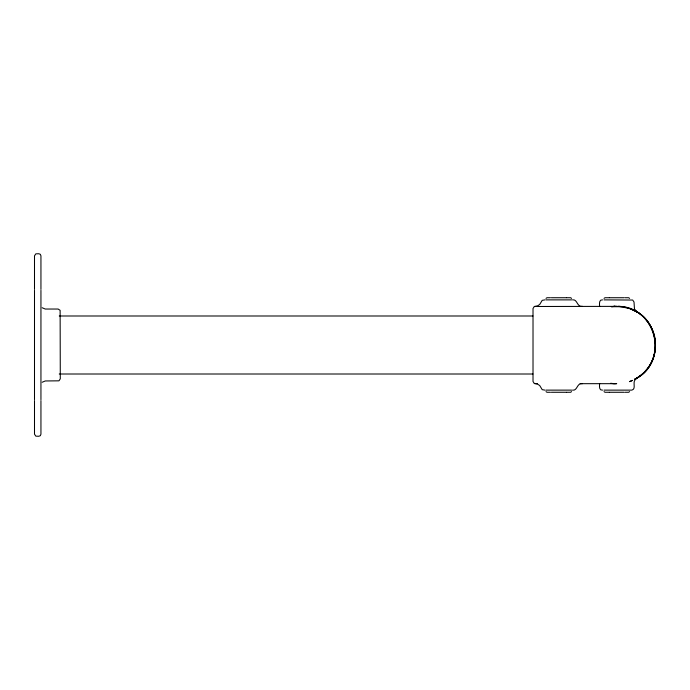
<?xml version="1.0" encoding="UTF-8"?>
<svg xmlns="http://www.w3.org/2000/svg" width="690" height="690" viewBox="0 0 690 690"><rect width="100%" height="100%" fill="white"/><g stroke="black" fill="none" stroke-linecap="round" stroke-linejoin="round"><path stroke-width="1.03" d="M599.644 383.45C599.446 385.745 598.825 390.626 602.551 390.126M618.231 306.351C656.199 306.343 669.852 361.819 635.361 378.948M635.43 311.095C661.831 324.024 661.736 365.993 635.43 378.905M634.981 310.854L631.945 309.405C655.509 318.426 663.254 351.728 646.133 370.228C643.08 374.411 638.354 376.369 635.274 379.603C632.264 382.519 636.473 388.944 631.859 390.126L604 390.126M655.5 345C655.578 358.567 647.945 371.781 636.163 378.5M545.997 298.39L546.989 297.726L550.448 297.726M604.009 298.39L605.001 297.726L609.149 297.726M571.613 391.61L570.621 392.274L566.481 392.274M629.634 391.61L628.642 392.274L625.175 392.274M636.413 378.422L637.068 377.956L634.507 379.397L634.981 379.146M42.202 382.251L45.247 380.966L58.961 380.828L60.289 378.819L60.125 310.336L58.133 309.034L45.247 309.034L42.202 307.749M544.971 299.874L542.219 300.331L539.727 304.437L537.639 305.834L534.345 306.489L533.016 308.499L533.016 381.501L534.345 383.511L537.639 384.166L539.727 385.563L542.219 389.669L544.971 390.126M635.525 378.853L636.215 378.465L634.895 379.198M534.345 306.489L618.663 306.369L629.47 308.447L637.077 312.053L634.472 308.965L634.015 302.022L632.678 300.038L604 299.874M622.328 306.714L611.53 306.688M611.314 306.714L614.98 306.369M582.42 383.675C576.806 382.614 577.565 391.075 572.528 390.126M612.591 306.55L615.411 306.351M612.841 306.507L616.619 306.326M615.454 383.675L611.34 383.493L616.705 383.675L580.143 383.675M551.362 297.726L566.249 297.726M566.481 297.726L570.621 297.726L571.613 298.39M609.382 297.726L624.269 297.726M625.175 297.726L628.642 297.726L629.634 298.39M545.98 299.874L571.63 299.874M572.528 299.874C577.565 298.925 576.806 307.386 582.42 306.326M602.551 299.874C598.825 299.374 599.446 304.255 599.644 306.55M59.262 315.994L532.939 315.994M59.262 374.006L532.939 374.006M537.32 383.649L534.345 383.511M545.98 390.126L571.63 390.126M550.448 392.274L546.989 392.274L545.997 391.61M551.362 392.274L566.249 392.274M609.149 392.274L605.001 392.274L604.009 391.61M609.382 392.274L624.269 392.274M614.221 383.64L610.607 383.295M619.085 306.386L620.198 306.472M634.895 310.802L636.215 311.535L635.525 311.147M636.413 311.578C646.427 317.4 654.862 329.656 655.397 342.18M40.943 289.403L40.943 255.826L40.313 254.308L38.795 253.739L35.828 253.842L34.5 255.826L34.5 289.403M40.943 290.318L40.943 399.683M40.943 400.597L40.943 434.174L40.313 435.692L38.795 436.261L35.828 436.158L34.5 434.174L34.5 400.597M34.5 290.318L34.5 399.683M631.704 380.699L629.487 381.639L632.454 380.38L631.704 380.699M614.066 306.42L613.608 306.455L614.678 306.377L614.066 306.42M625.045 307.205L624.459 307.085L625.045 307.205M627.719 307.887L626.839 307.637L628.142 308.016L627.719 307.887M630.341 308.758L629.375 308.413L631.29 309.129L630.341 308.758"/></g></svg>
